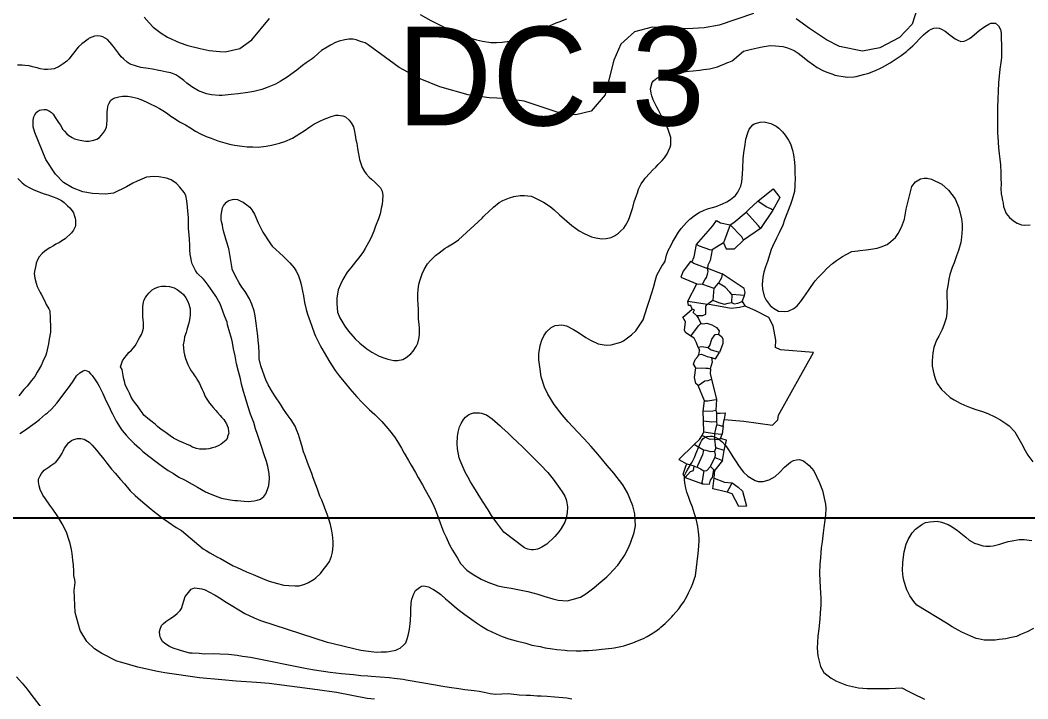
# Model space of a CAD drawing. Header units: metres. Extents: x 548946 to 557077, y 1838800 to 1845419.
# Drawn here: x 551146 to 551860, y 1843872 to 1844353 of the extents above; entities that cross this region are included whole.
import ezdxf
from ezdxf.enums import TextEntityAlignment as Align

# ---------------------------------------------------------------- set-up
doc = ezdxf.new("R2010")
doc.units = ezdxf.units.M
doc.header["$LTSCALE"] = 28
for name, color, linetype, lineweight in [('1', 7, 'Continuous', 13), ('10', 7, 'Continuous', 13), ('2', 7, 'Continuous', 13), ('60', 7, 'Continuous', 25)]:
    doc.layers.add(name, color=color, linetype=linetype, lineweight=lineweight)
doc.layers.add('61', color=7, linetype='Continuous')

msp = doc.modelspace()

# ---------------------------------------------------------------- linework, layer by layer
at = {"layer": '1'}
for points in [[(551234.42, 1844354.91), (551237.74, 1844350.7), (551240.69, 1844347.69), (551246.38, 1844343.38), (551250.91, 1844340.66), (551259.02, 1844336.87), (551265.23, 1844334.6), (551274.02, 1844332.5), (551280.25, 1844331.1), (551288.01, 1844330.49), (551291.63, 1844330.28), (551302.07, 1844332.57), (551310.67, 1844338.61), (551323.05, 1844353.8)], [(551429.96, 1844356.62), (551437.5, 1844352.39), (551439.87, 1844351.17), (551445.92, 1844348.14), (551454.93, 1844344.08)], [(551454.93, 1844344.08), (551459.34, 1844342.35), (551463.51, 1844340.59), (551469.9, 1844338.84), (551473.99, 1844337.81), (551479.92, 1844336.87), (551483.89, 1844336.83), (551488.08, 1844337.05), (551493.08, 1844337.74), (551498.39, 1844339.09), (551500.42, 1844339.69), (551506.38, 1844341.85), (551509.91, 1844343.49), (551517.36, 1844346.69), (551519.48, 1844347.68), (551526.33, 1844350.69), (551528.34, 1844351.53), (551533.69, 1844353.5)], [(551593.96, 1844299), (551593.45, 1844300.83), (551593.01, 1844303.88), (551594.17, 1844308.5), (551595.13, 1844309.71), (551597.51, 1844311.58), (551599.68, 1844312.72), (551602.08, 1844313.5), (551607.14, 1844314.67), (551610.66, 1844315.28), (551613.51, 1844315.7), (551616.15, 1844316.1), (551620.49, 1844316.6), (551623.36, 1844316.83), (551627.8, 1844317.24), (551630.75, 1844317.58), (551634.87, 1844318.25), (551637.69, 1844318.87), (551640.6, 1844319.6), (551643.84, 1844320.97), (551645.74, 1844321.79), (551647.07, 1844322.34), (551648.52, 1844322.8), (551650.9, 1844323.77), (551658.89, 1844330.67), (551661.91, 1844331.32), (551664.71, 1844332.14), (551668.89, 1844333.12), (551672.11, 1844333.78), (551675.04, 1844334.32), (551677.99, 1844334.66), (551681.7, 1844334.58), (551686.95, 1844333.99), (551690.15, 1844333.05), (551694.87, 1844331.1), (551697.68, 1844329.23), (551702.04, 1844325.93), (551704.57, 1844323.93), (551708.5, 1844320.98), (551711.2, 1844319.2), (551715.23, 1844317.07), (551718.06, 1844315.89), (551722.34, 1844314.29), (551723.7, 1844313.74), (551732.35, 1844312.24), (551737.21, 1844312.5), (551738.87, 1844312.79), (551744.02, 1844314.07), (551747.78, 1844315.2), (551753.03, 1844317.3), (551755.98, 1844318.53), (551757.49, 1844319.31), (551763.02, 1844322.43), (551764.3, 1844323.38), (551770.6, 1844327.69), (551774.46, 1844330.53), (551775.64, 1844331.56), (551779, 1844334.44), (551781.17, 1844336.49), (551784, 1844339.6), (551786.49, 1844342.28), (551788.21, 1844343.78), (551790.42, 1844345.43), (551792.02, 1844346.31), (551793.83, 1844347.02), (551795.41, 1844347.2), (551797.73, 1844346.96), (551799.4, 1844346.36), (551801.96, 1844344.85), (551802.84, 1844344.16), (551805.47, 1844342.06), (551807.12, 1844340.75), (551808.86, 1844339.55), (551810.87, 1844338.49), (551813.07, 1844337.64), (551815.34, 1844337.8), (551816.59, 1844338.24), (551819.12, 1844339.63), (551820.87, 1844340.93), (551825.95, 1844345.25), (551829.99, 1844348.15), (551832.82, 1844349.75), (551834.14, 1844350.55), (551835.55, 1844350.65), (551836.56, 1844350.65), (551837.57, 1844350.45), (551839.69, 1844348.75), (551841.11, 1844346.15), (551841.51, 1844343.45), (551841.61, 1844340.25), (551841.82, 1844334.64), (551841.81, 1844326.26), (551841.43, 1844322.63), (551840.68, 1844317.85), (551839.79, 1844308.17), (551839.08, 1844290.82), (551838.96, 1844288.42), (551839.06, 1844277.95), (551839.01, 1844272.26), (551839.15, 1844270.18), (551839.57, 1844262.14)], [(551208.01, 1844284.1), (551208.02, 1844287.34), (551208.25, 1844289.55), (551208.78, 1844292.37), (551209.47, 1844293.88), (551210.76, 1844295.93), (551211.99, 1844296.83), (551213.51, 1844297.67), (551216.47, 1844298.38), (551218.9, 1844298.85), (551222.61, 1844298.79), (551225.33, 1844298.34), (551229.34, 1844297.37), (551232.02, 1844296.43), (551235.82, 1844294.77), (551238.56, 1844293.27), (551242.68, 1844291.36), (551245.21, 1844290.03), (551248.68, 1844287.95), (551250.96, 1844286.31), (551253.24, 1844284.66), (551255.6, 1844283.12), (551259.3, 1844280.69), (551263.65, 1844278.42), (551266.73, 1844276.48), (551270.72, 1844273.99), (551273.75, 1844272.43), (551278.29, 1844270.18), (551281.76, 1844268.96), (551286.44, 1844267.11), (551289.78, 1844266.16), (551294.8, 1844264.73), (551298.31, 1844263.98), (551303.72, 1844263.26), (551307.37, 1844262.92), (551311.19, 1844262.78), (551315.1, 1844262.74), (551320.84, 1844263.3), (551324.47, 1844264), (551330.21, 1844265.41), (551333.97, 1844266.69), (551339.5, 1844269.13), (551344.56, 1844272.27), (551347.59, 1844274.14), (551351.74, 1844276.98), (551354.57, 1844278.83), (551358.89, 1844281.03), (551361.87, 1844282.42), (551365.69, 1844283.99), (551366.88, 1844284.41), (551370.01, 1844285.34), (551371.83, 1844285.26), (551375, 1844284.95), (551376.99, 1844284.22), (551379.54, 1844281.85), (551380.99, 1844280.01), (551382.56, 1844277.05), (551383.19, 1844274.84), (551383.7, 1844271.19), (551384.38, 1844267.74), (551384.92, 1844265.43), (551385.43, 1844261.77), (551385.84, 1844259.06), (551386.56, 1844255.24), (551387, 1844253.86), (551387.97, 1844250.36), (551388.78, 1844248.16), (551390.42, 1844245.5), (551391.66, 1844243.83), (551393.83, 1844241.41), (551395.32, 1844240.06), (551397.66, 1844237.85), (551399.46, 1844236.24), (551401.74, 1844233.74), (551402.85, 1844231.49), (551403.38, 1844228.5), (551402.88, 1844222.07), (551402.5, 1844220.32), (551401.45, 1844215.34), (551400.41, 1844211.9), (551398.34, 1844206.71), (551397.13, 1844203.06), (551395.01, 1844198.25), (551393.37, 1844195.11), (551390.81, 1844190.82), (551389.15, 1844187.88), (551386.25, 1844184.03), (551384.09, 1844181.31), (551380.65, 1844177.21), (551378.26, 1844173.99), (551375.14, 1844168.78), (551373.35, 1844165.25), (551371.87, 1844161.46), (551370.82, 1844155.64), (551370.77, 1844151.92), (551371.28, 1844145.7), (551372.98, 1844141.61), (551376.4, 1844135.81), (551379.1, 1844132.12), (551383.71, 1844126.74), (551387.01, 1844123.6)], [(551387.01, 1844123.6), (551392.03, 1844119.6), (551395.53, 1844117.33), (551400.88, 1844114.6), (551404.08, 1844113.25), (551407.04, 1844112.26), (551411.22, 1844111.49), (551413.9, 1844111.42), (551417.61, 1844112.22), (551420.03, 1844113.54), (551423.26, 1844116.09), (551425.03, 1844118.1), (551427.13, 1844121.39), (551428.19, 1844123.79), (551429.08, 1844127.7), (551429.45, 1844130.31), (551429.36, 1844134.49), (551429.08, 1844136.93), (551428.72, 1844140.98), (551428.65, 1844144.11), (551428.6, 1844147.05), (551428.36, 1844151.69), (551428.25, 1844154.34), (551428.24, 1844158.62), (551428.4, 1844161.4), (551428.87, 1844165.64), (551429.79, 1844168.5), (551431.38, 1844172.87), (551432.76, 1844175.88), (551434.96, 1844179.94), (551437.17, 1844182.28), (551440.77, 1844185.74), (551443.3, 1844187.83), (551447.7, 1844190.99), (551449.2, 1844192.02), (551453.91, 1844194.93), (551457.02, 1844196.9), (551473.75, 1844212.39), (551474.45, 1844213.27), (551475.8, 1844214.52), (551478.33, 1844216.81), (551481.85, 1844220.1), (551485.87, 1844223.36), (551488.49, 1844224.86), (551493.06, 1844226.78), (551496.14, 1844227.73), (551500.85, 1844228.47), (551503.74, 1844228.5), (551508.49, 1844227.94), (551510.07, 1844227.23), (551517.35, 1844223.77), (551521.9, 1844220.7), (551524.88, 1844218.14), (551528.66, 1844214.78), (551533.78, 1844210.18), (551537.31, 1844207.19), (551542.54, 1844203.4), (551546.16, 1844201.42), (551551.31, 1844199.12), (551554.4, 1844198.27), (551558.67, 1844197.56), (551561.63, 1844197.9), (551565.24, 1844198.61), (551567.6, 1844199.78), (551570.37, 1844201.7), (551572.18, 1844203.3), (551574.15, 1844205.32), (551575.43, 1844207.17), (551577.26, 1844210.37), (551578.17, 1844212.87), (551579.58, 1844217.12), (551580.56, 1844219.93), (551581.6, 1844223.94), (551582.51, 1844226.44), (551583.77, 1844230.27), (551584.68, 1844232.77), (551586.53, 1844236.67), (551588.31, 1844239.37), (551589.36, 1844240.69), (551592.54, 1844244.25), (551594.68, 1844246.49), (551596.76, 1844248.42), (551598.63, 1844250.33), (551601.41, 1844253.15), (551602.89, 1844255.01), (551604.85, 1844257.93), (551605.92, 1844259.95), (551606.91, 1844262.56), (551607.41, 1844264.31), (551607.42, 1844269.5), (551606.86, 1844271.73), (551605.67, 1844275.19), (551604.3, 1844278.42), (551603.13, 1844280.79), (551601.96, 1844283.15), (551600.73, 1844285.2), (551598.73, 1844288.76), (551597.47, 1844291.01), (551595.91, 1844294.23), (551594.98, 1844296.22), (551593.96, 1844299)], [(551311.93, 1844067.52), (551309.76, 1844073.36), (551307.8, 1844079.22), (551305.85, 1844085.79), (551304.74, 1844089.35), (551303.23, 1844094.67), (551302.5, 1844098.47), (551301.1, 1844103.7), (551299.79, 1844109.04), (551298.85, 1844114.62), (551297.68, 1844119.68), (551296.87, 1844124.07), (551296.43, 1844126.22), (551295.08, 1844131.05), (551293.44, 1844136.65), (551293.02, 1844138.6), (551291.29, 1844143.19), (551290.12, 1844146.45), (551288.14, 1844151.61), (551285.12, 1844157.06), (551283.07, 1844160.12), (551279.75, 1844164.72), (551277.42, 1844167.65), (551276.26, 1844169.06), (551271.76, 1844173.33), (551270.6, 1844175.11), (551269.62, 1844177.09), (551268.34, 1844179.99), (551267.75, 1844181.82), (551267.26, 1844184.43), (551266.92, 1844186.58), (551266.71, 1844190.17), (551266.66, 1844193.12), (551266.36, 1844197.46), (551266.1, 1844200.57), (551265.78, 1844205.1), (551265.77, 1844207.67), (551265.76, 1844210.24), (551265.65, 1844212.89), (551265.25, 1844217.32), (551264.99, 1844220.43), (551264.61, 1844224.67), (551263.8, 1844228.38), (551262.61, 1844230.53), (551259.51, 1844234.37), (551257.23, 1844236.87), (551253.32, 1844239.47), (551250.22, 1844240.74), (551244.69, 1844241.73), (551241.16, 1844241.8), (551235.98, 1844241.31), (551234.33, 1844240.74), (551229.24, 1844238.64), (551226.36, 1844237.18), (551221.71, 1844234.56), (551212.64, 1844230.01), (551206.88, 1844229.23), (551197.73, 1844229.75), (551190.93, 1844231.05), (551183.61, 1844233.89), (551177.07, 1844237.52), (551171.57, 1844243.47), (551164.51, 1844253.83), (551156.74, 1844272.96), (551155.71, 1844277.03), (551155.6, 1844279.68), (551155.66, 1844281.69), (551156.13, 1844284.22), (551156.74, 1844285.62), (551157.8, 1844287.16), (551158.67, 1844287.83), (551160.09, 1844288.76), (551161.28, 1844289.18), (551163.35, 1844289.41), (551164.98, 1844289.31), (551167.3, 1844288.15), (551168.64, 1844287.25), (551169.72, 1844286.04), (551171.32, 1844283.75), (551172.26, 1844282.14), (551174.08, 1844279.49), (551175.21, 1844277.91), (551176.53, 1844275.49), (551177.75, 1844274.01), (551179.4, 1844272.01), (551180.87, 1844270.84), (551183.4, 1844269.51), (551184.92, 1844268.64), (551187.79, 1844267.73), (551190.02, 1844267.31), (551192.93, 1844266.88), (551195.01, 1844266.93), (551198.56, 1844267.52), (551200.75, 1844268.34), (551202.61, 1844269.6), (551205.07, 1844272.25), (551206.38, 1844274.12), (551207.69, 1844276.83), (551207.85, 1844278.75), (551207.97, 1844281.91), (551208.01, 1844284.1)], [(551608.94, 1844195.77), (551610.45, 1844198.32), (551612.92, 1844202.5), (551614.72, 1844204.99), (551618.52, 1844209.13), (551621, 1844211.6), (551625.01, 1844214.72), (551627.49, 1844216.33), (551631.09, 1844218.07), (551633.54, 1844219.02), (551637.06, 1844219.8), (551639.63, 1844220.66), (551644.08, 1844222.41), (551647.06, 1844223.8), (551649.89, 1844225.64), (551653.28, 1844228.4), (551655, 1844230.79), (551656.99, 1844235), (551657.69, 1844238.03), (551658.38, 1844243.62), (551658.47, 1844247.81), (551658.65, 1844254.48), (551659.12, 1844258.72), (551660.06, 1844264.62), (551660.69, 1844268.21), (551662.05, 1844272.92), (551663.09, 1844275.51), (551665.6, 1844278.46), (551666.66, 1844279.15), (551670.81, 1844280.29), (551673.72, 1844280.53), (551678.31, 1844279.44), (551682.05, 1844277.49), (551683.93, 1844276), (551686.69, 1844273.46), (551688.47, 1844271.2), (551690.97, 1844267.68), (551692.23, 1844264.97), (551693.78, 1844260.5), (551694.36, 1844257.14), (551695.04, 1844251.99), (551695.35, 1844248.51), (551695.38, 1844243.2), (551695.49, 1844241.41), (551695.43, 1844235.32), (551695.05, 1844231.19), (551693.5, 1844225.6), (551692.31, 1844221.94), (551690.26, 1844216.58), (551688.13, 1844211.11), (551686.75, 1844207.44), (551684.16, 1844201.82), (551682.29, 1844198.18), (551679.46, 1844192.25), (551678.65, 1844190.17), (551675.93, 1844181.59), (551674.56, 1844177.73), (551673.47, 1844173.99), (551672.73, 1844170.49), (551672.19, 1844165.29), (551672.47, 1844162), (551673.61, 1844157), (551675.08, 1844154.13), (551677.88, 1844150.36), (551680.18, 1844148.54)], [(551839.57, 1844262.14), (551840.04, 1844258), (551840.58, 1844254.17), (551841.03, 1844250.23), (551841.29, 1844244.48), (551841.28, 1844241.08), (551841.45, 1844236.11), (551841.37, 1844233.31), (551841.49, 1844229.63), (551841.94, 1844227.49), (551842.45, 1844224.75), (551842.96, 1844222.91), (551843.23, 1844220.55), (551844.67, 1844216.72), (551845, 1844215.56), (551847.42, 1844212.75), (551850.38, 1844210.39), (551852.97, 1844208.69), (551856.08, 1844207.65), (551858.4, 1844207.42), (551862.17, 1844207.65)], [(551680.18, 1844148.54), (551683.84, 1844146.49), (551687.97, 1844146.1), (551690.59, 1844146.4), (551694.57, 1844148.19), (551697.09, 1844150.28), (551699.33, 1844153.1), (551701.82, 1844156.24), (551705.08, 1844160.98), (551706.92, 1844163.95), (551709.81, 1844167.79), (551711.91, 1844170.22), (551715.56, 1844173.96), (551718.02, 1844176.62), (551722.07, 1844180.22), (551724.88, 1844182.25), (551729.02, 1844185.1), (551731.78, 1844186.65), (551735.74, 1844188.62), (551739.95, 1844189.2), (551741.34, 1844189.46), (551745.95, 1844189.89), (551749.14, 1844190.25), (551753.7, 1844191.06), (551756.64, 1844191.97), (551760.72, 1844193.67), (551763.34, 1844195.68), (551766.6, 1844198.71), (551768.68, 1844201.33), (551771, 1844205.96), (551773.1, 1844211.63), (551774.32, 1844218.71), (551777.64, 1844231.83), (551778.16, 1844234.77), (551780.95, 1844238.05), (551784.44, 1844240.3), (551787.06, 1844240.64), (551789.15, 1844240.64), (551792.29, 1844239.95), (551799.45, 1844236.5), (551804.33, 1844232.18), (551808.87, 1844225.96), (551811.66, 1844219.74), (551813.4, 1844211.8), (551813.98, 1844208.12), (551813.93, 1844204.41), (551813.43, 1844198.85), (551812.92, 1844194.99), (551811.29, 1844189.29), (551809.99, 1844185.72), (551808.19, 1844180.67), (551806.76, 1844177.37), (551805.24, 1844172.45), (551804.48, 1844169.13), (551803.7, 1844164.29), (551803.05, 1844160.89), (551803.02, 1844156.13), (551803.3, 1844152.84)], [(551315.74, 1844112.66), (551315.71, 1844116.27), (551315.47, 1844121.77), (551315.15, 1844125.44), (551314.74, 1844129.01), (551314.25, 1844134.19), (551313.74, 1844137.84), (551312.85, 1844143.16), (551312.28, 1844146.53), (551310.58, 1844151.47), (551309.03, 1844155.1), (551305.78, 1844160.25), (551303.43, 1844163.32), (551301.55, 1844166.53), (551299.11, 1844171.2), (551296.74, 1844176.17), (551296.61, 1844176.55), (551294.29, 1844190.92), (551294.16, 1844191.38), (551293.13, 1844194.6), (551292.5, 1844196.81), (551291.55, 1844200.13), (551290.73, 1844202.32), (551290.1, 1844205.39), (551289.78, 1844207.35), (551289.21, 1844209.85), (551288.96, 1844211.25), (551288.91, 1844214.2), (551289.32, 1844217.29), (551289.57, 1844218.46), (551289.82, 1844219.63), (551290.61, 1844221.05), (551291.17, 1844221.97), (551292.69, 1844223.66), (551293.92, 1844224.57), (551295.28, 1844225.19), (551296.84, 1844225.66), (551298.53, 1844225.85), (551300.37, 1844225.58), (551302.88, 1844224.44), (551304.38, 1844223.75), (551305.33, 1844223), (551306.98, 1844221.86), (551308.23, 1844220.86), (551309.09, 1844220), (551310.62, 1844218.27), (551312.47, 1844215.11), (551315.15, 1844208.92), (551318.47, 1844202.34), (551323.72, 1844194.16), (551325.06, 1844192.41), (551327.74, 1844189.77), (551329.86, 1844187.91), (551333.25, 1844184.87), (551334.21, 1844183.93), (551337.43, 1844180.68), (551340.49, 1844177.22), (551342.1, 1844174.74), (551343.34, 1844172.22)], [(551547.2, 1843946.11), (551552.82, 1843950.17), (551556.45, 1843953.44), (551562.2, 1843958.09), (551563.91, 1843959.8), (551569.83, 1843966.38), (551571.08, 1843967.94), (551574.68, 1843973.11), (551577.57, 1843978.67), (551579.11, 1843982.75), (551581.49, 1843989.39), (551582.38, 1843994.16), (551581.88, 1844002.76), (551580.66, 1844008.52), (551576.88, 1844017.51), (551573.55, 1844023.41), (551567.01, 1844031.52), (551562.41, 1844036.9), (551555.68, 1844044.99), (551550.97, 1844050.45), (551546.18, 1844055.81), (551541.32, 1844060.87), (551534.63, 1844067.91), (551530.44, 1844072.96), (551524.85, 1844080.32), (551520.22, 1844087.59), (551517.95, 1844092.48), (551515.68, 1844099.93), (551514.79, 1844105.25), (551514.02, 1844112.01), (551514.03, 1844116.11), (551514.88, 1844122.1), (551515.98, 1844125.84), (551517.62, 1844128.98), (551519.3, 1844131.74), (551522.66, 1844134.88), (551525.54, 1844136.35), (551530.26, 1844136.69), (551533.66, 1844136.03), (551538.62, 1844133.45), (551542.11, 1844131.18), (551547.25, 1844127.77), (551550.62, 1844125.77), (551556.03, 1844123.34), (551561.57, 1844122.35), (551565.27, 1844122.48), (551572.09, 1844124.4), (551574.07, 1844125.39), (551579.6, 1844129.53), (551582.68, 1844132.55), (551586.43, 1844138.11), (551587.8, 1844140.26), (551590.79, 1844149.17), (551592.12, 1844153.41), (551594, 1844159.43), (551595.1, 1844163.17), (551596.68, 1844168.58), (551597.55, 1844171.82), (551601.3, 1844178.65), (551602.29, 1844179.91), (551603.39, 1844181.93), (551604.53, 1844186.15), (551605.5, 1844189.3), (551607.71, 1844193.16), (551608.94, 1844195.77)], [(551343.34, 1844172.22), (551344.77, 1844168), (551345.65, 1844165.25), (551346.56, 1844160.59), (551347.13, 1844157.23), (551347.85, 1844152.56), (551348.99, 1844147.55), (551350.02, 1844144.33), (551352.04, 1844139.14), (551353.19, 1844135.65), (551355.02, 1844130.44), (551355.61, 1844128.6), (551359.03, 1844121.95), (551360.2, 1844119.98), (551363.43, 1844114.17), (551365.86, 1844110.35), (551369.7, 1844104.22), (551372.59, 1844100.55), (551377.01, 1844095.15), (551380.11, 1844091.32), (551385.02, 1844085.69), (551388.5, 1844081.89), (551394.07, 1844076.44), (551397.77, 1844073.14), (551402.71, 1844068.19), (551406.88, 1844063.33), (551408.09, 1844061.85), (551411.76, 1844057.22), (551413.75, 1844053.93), (551416.66, 1844049.21), (551418.48, 1844045.71), (551421.54, 1844040.54), (551423.43, 1844037.32), (551426.51, 1844031.96), (551428.42, 1844028.56), (551431.58, 1844023.31), (551433.41, 1844019.81), (551436.51, 1844014.26), (551438.59, 1844010.21), (551440.39, 1844006.04), (551442.75, 1843999.55), (551444.24, 1843995.63), (551446.51, 1843989.89), (551448.25, 1843986.28), (551450.77, 1843980.86), (551452.72, 1843977.08), (551456.22, 1843971.39), (551458.54, 1843967.65), (551462.98, 1843962.92), (551466.7, 1843960.3), (551473.04, 1843956.45), (551477.74, 1843954.41), (551484.81, 1843951.69), (551489.67, 1843950.72), (551494.42, 1843950.02), (551501.52, 1843948.64), (551506.2, 1843947.65), (551513.18, 1843945.68), (551517.42, 1843944.35), (551523.81, 1843942.51), (551527.64, 1843941.52), (551533.97, 1843941.09), (551537.66, 1843942.08), (551543.57, 1843943.7), (551547.2, 1843946.11)], [(551803.3, 1844152.84), (551803.35, 1844149.9), (551802.97, 1844144.92), (551802.5, 1844141.54), (551801, 1844136.43), (551799.74, 1844133.34), (551797.31, 1844128.78), (551795.76, 1844125.76), (551793.96, 1844120.7), (551793.08, 1844116.8), (551792.58, 1844111.23), (551792.63, 1844107.44), (551793.82, 1844102.06), (551794.87, 1844098.67), (551796.32, 1844095.13), (551799.27, 1844090.91), (551801.93, 1844088.46), (551805.53, 1844085.26), (551808.2, 1844083.47), (551812.46, 1844081.11), (551815.57, 1844079.66), (551820.33, 1844077.93), (551823.69, 1844076.79), (551828.43, 1844075.24), (551832, 1844073.94), (551837.11, 1844071.58), (551840.66, 1844069.61), (551845.62, 1844066.19), (551847.35, 1844065.15), (551851.26, 1844060.85), (551853.15, 1844057.64), (551856, 1844052.65), (551858.56, 1844047.72), (551860.47, 1844044.33), (551863.97, 1844039.5)], [(551247.7, 1843999.33), (551251.61, 1843996.72), (551256.99, 1843992.96), (551260.84, 1843990.92), (551276.19, 1843978.01), (551278.35, 1843976.63), (551280.9, 1843975.11), (551286.38, 1843972.12), (551288.4, 1843971.02), (551297.46, 1843965.86), (551299.76, 1843964.88), (551306.88, 1843961.6), (551311.57, 1843959.75), (551318.07, 1843956.96), (551322.06, 1843955.32), (551327.78, 1843953.5), (551333.26, 1843952.22), (551336.71, 1843952.04), (551341.32, 1843951.61), (551344.16, 1843951.74), (551348.13, 1843952.85), (551350.75, 1843954.01), (551354.76, 1843956.46), (551355.99, 1843957.36), (551359.16, 1843960.48), (551361.16, 1843962.99), (551364.07, 1843966.65), (551365.61, 1843969.01), (551367.09, 1843972.8), (551367.73, 1843975.53), (551368.34, 1843980.17), (551368.19, 1843983.2), (551367.76, 1843987.81), (551367.23, 1843990.8), (551366.35, 1843995.27), (551364.9, 1843999.67), (551363.91, 1844002.51), (551362.37, 1844006.81), (551361.83, 1844008.27), (551360.21, 1844012.46), (551358.74, 1844015.34), (551357.14, 1844020.2), (551355.95, 1844023.21), (551354.14, 1844028.23), (551353.03, 1844031.34), (551351.16, 1844036.08), (551350.04, 1844039.19), (551348.38, 1844043.76), (551347.29, 1844046.68), (551345.93, 1844051.19), (551345.1, 1844054.23), (551343.72, 1844058.93), (551342.54, 1844061.75), (551341.24, 1844064.83), (551338.53, 1844069.38), (551336.4, 1844072.28), (551333.11, 1844076.95), (551330.91, 1844080.41), (551327.45, 1844085.73), (551325.27, 1844089), (551322.21, 1844094.17), (551320.47, 1844097.78), (551318.29, 1844103.62), (551316.98, 1844107.57), (551315.74, 1844112.66)], [(551146.17, 1844059.73), (551149.43, 1844061.8), (551157.1, 1844067.17), (551160.11, 1844069.61), (551164.37, 1844073.39), (551165.75, 1844074.44), (551168.56, 1844076.86), (551172.36, 1844081.19), (551174.89, 1844084.37), (551178.68, 1844089.59), (551181.3, 1844092.89), (551184.46, 1844097.54), (551186.42, 1844100.46), (551188.75, 1844102.72), (551191.18, 1844104.2), (551192.54, 1844104.55), (551194.84, 1844103.62), (551196.31, 1844102.09), (551197.45, 1844100.82), (551199.12, 1844098.42), (551200.07, 1844097.13), (551201.52, 1844094.9), (551202.51, 1844093.22), (551203.84, 1844090.38), (551204.9, 1844088.1), (551206.48, 1844084.69), (551207.92, 1844081.76), (551209.64, 1844078.07), (551210.7, 1844075.79), (551211.95, 1844073.54), (551213.52, 1844070.33), (551214.53, 1844068.45), (551215.65, 1844066.48), (551217.35, 1844063.88), (551218.78, 1844061.85), (551221.66, 1844058.49), (551223.85, 1844055.85), (551227.33, 1844052.55), (551230.88, 1844049.37), (551233.45, 1844046.96), (551237.62, 1844043.65), (551243.44, 1844039.03), (551246.36, 1844037.07), (551251.26, 1844033.54), (551255.2, 1844031.29), (551258.98, 1844028.83), (551262.8, 1844026.87), (551268.35, 1844023.72), (551271.99, 1844021.54), (551277.73, 1844018.4), (551279.51, 1844017.71), (551285.72, 1844014.93), (551289.14, 1844013.82), (551295.25, 1844012.72), (551298.6, 1844012.21), (551300.4, 1844012.22), (551305.24, 1844011.77), (551307.95, 1844011.58), (551312.2, 1844011.97), (551314.45, 1844012.33), (551316.75, 1844013.19), (551319.13, 1844015.06), (551320.53, 1844016.82), (551321.76, 1844019.95), (551322.54, 1844022.73), (551323.05, 1844027.88), (551322.87, 1844031.25), (551321.88, 1844036.33), (551320.98, 1844039.92), (551319.16, 1844045.3), (551317.92, 1844049.15), (551316.09, 1844054.73), (551314.69, 1844059.06), (551313.24, 1844063.08), (551311.93, 1844067.52)], [(551489.26, 1843989.82), (551486.25, 1843993.47), (551484.12, 1843996.42), (551480.53, 1844001.6), (551478.09, 1844005.51), (551474.08, 1844011.74), (551470.91, 1844016.76), (551467.85, 1844021.7), (551465.63, 1844025.44), (551463.62, 1844029), (551461.84, 1844032.39), (551458.22, 1844040.46), (551457.6, 1844042.38), (551456.27, 1844048.81), (551456.15, 1844052.49), (551456.37, 1844057.51), (551456.82, 1844060.55), (551457.77, 1844064.45), (551458.81, 1844066.67), (551460.58, 1844069.57), (551461.89, 1844071.21), (551464.46, 1844073.1), (551466.17, 1844073.9), (551467.72, 1844074.27), (551469.41, 1844074.37), (551471.82, 1844074.24), (551473.44, 1844074.03), (551476.97, 1844072.84), (551480.88, 1844070.09), (551486.54, 1844065.05), (551487.88, 1844063.81), (551491.9, 1844060.08), (551494.8, 1844057.42), (551499.06, 1844053.31), (551502.07, 1844050.56), (551505.56, 1844047.07), (551509.06, 1844043.58), (551510.64, 1844041.97), (551515.14, 1844037.49), (551520.35, 1844032.1), (551524.2, 1844027.25), (551528.93, 1844020.81), (551530.51, 1844018.29), (551532.36, 1844015.21), (551533.22, 1844012.92), (551533.69, 1844010.58), (551534.22, 1844007.64), (551534.02, 1844003.33), (551533.68, 1844001.09), (551533.14, 1843998.84), (551532.46, 1843996.86), (551529.9, 1843992.28), (551528.06, 1843989.97), (551525.25, 1843986.66), (551523.63, 1843985.08), (551521.12, 1843982.59), (551519.57, 1843981.32), (551517.35, 1843979.87), (551516.03, 1843979.12), (551514.72, 1843978.37), (551513, 1843977.77), (551511.84, 1843977.44), (551510.17, 1843977.15), (551508.46, 1843977.25), (551506.21, 1843977.79)], [(551193.63, 1843912.16), (551188.92, 1843920.01), (551185.42, 1843932.82), (551184.62, 1843948.38), (551185.36, 1843954.1), (551185.07, 1843955.88), (551184.52, 1843959.05), (551184.49, 1843961.81), (551184.33, 1843966.55), (551183.68, 1843969.8), (551183.31, 1843974.71), (551182.91, 1843977.42), (551181.86, 1843981.68), (551180.97, 1843984.44), (551179.42, 1843988.92), (551178.24, 1843991.74), (551176.19, 1843995.6), (551173.59, 1844000.06), (551172.56, 1844001.56), (551169.48, 1844006.07), (551167.45, 1844008.88), (551164.29, 1844013.28), (551162.55, 1844016.03), (551160.58, 1844020), (551159.82, 1844022.48), (551159.39, 1844025.38), (551159.47, 1844027.2), (551160.51, 1844029.79), (551161.66, 1844031.44), (551163.41, 1844033.64), (551164.83, 1844034.56), (551166.93, 1844036.13), (551168.27, 1844036.95), (551170.2, 1844038.31), (551171.6, 1844039.42), (551172.71, 1844040.59), (551174.29, 1844042.58), (551175.1, 1844043.81), (551176.2, 1844045.84), (551176.8, 1844047.24), (551177.91, 1844049.27), (551178.91, 1844050.53), (551179.97, 1844052.07), (551180.8, 1844053.12), (551182.91, 1844054.69), (551184.35, 1844055.42), (551187.12, 1844056.12), (551189.4, 1844056.19), (551191.74, 1844055.69), (551195.42, 1844053.44), (551197.55, 1844051.4), (551200.53, 1844047.84), (551202.41, 1844045.48), (551205.72, 1844041.48), (551207.83, 1844038.77), (551211.27, 1844034.5), (551213.7, 1844031.54), (551217.45, 1844027.01), (551220.35, 1844024.01), (551224.44, 1844019.05), (551227.85, 1844015.82), (551231.66, 1844012.45), (551237.87, 1844007.16), (551241.85, 1844003.99), (551247.7, 1843999.33)], [(551461.52, 1843931.47), (551464.9, 1843928.96), (551469.79, 1843925.43), (551473.45, 1843923.05), (551477.65, 1843920.44), (551483.65, 1843917.63), (551487.95, 1843915.83), (551492.73, 1843914.18), (551497.79, 1843912.67), (551504.68, 1843910.96), (551508.91, 1843909.75), (551514.82, 1843908.63), (551518.5, 1843907.85), (551523.67, 1843907.15), (551526.63, 1843906.59), (551532.68, 1843906.08), (551534.1, 1843905.84), (551540.52, 1843905.58), (551543.91, 1843905.57), (551545.57, 1843905.86), (551549.25, 1843905.98), (551554.81, 1843906.22), (551558.64, 1843906.76), (551565.73, 1843907.57), (551567.31, 1843907.75), (551571.99, 1843908.68), (551574.14, 1843909.13), (551580.68, 1843911.28), (551583.91, 1843912.64), (551588.11, 1843914.32), (551590.74, 1843915.82), (551593.07, 1843917.18), (551596.24, 1843919.14), (551599.37, 1843921.5), (551600.46, 1843922.42), (551603.56, 1843924.97), (551605.44, 1843926.88), (551608.29, 1843929.8), (551609.17, 1843930.9), (551613.05, 1843935.34), (551615.12, 1843938.17), (551616.75, 1843940.45), (551618.82, 1843944.18), (551620.02, 1843946.81), (551621.98, 1843950.63), (551623.15, 1843953.46), (551624.56, 1843957.71), (551624.89, 1843958.74), (551626.85, 1843974.55), (551627.01, 1843977.32), (551627.37, 1843979.93), (551627.65, 1843984.14), (551627.5, 1843985.45), (551627.07, 1843990.06), (551626.56, 1843993.71), (551625.37, 1843999.08), (551624.3, 1844002.67), (551622.91, 1844007.35), (551621.29, 1844011.54), (551620.21, 1844014.26), (551618.72, 1844018.18), (551618.02, 1844020.95), (551617.41, 1844024.68), (551617.25, 1844026.85), (551617.29, 1844029.89), (551618.26, 1844032.19), (551619.21, 1844033.82), (551620.64, 1844036.26), (551621.53, 1844037.6), (551622.65, 1844039.44), (551623.36, 1844040.75), (551624.27, 1844042.76), (551625.22, 1844045.24), (551625.96, 1844047.04), (551627.19, 1844049.65), (551627.85, 1844051.34), (551628.65, 1844053.42), (551629.19, 1844054.53), (551630.44, 1844056.1), (551631.85, 1844057.02), (551633.04, 1844057.44), (551635.37, 1844057.8), (551636.81, 1844057.68), (551639.46, 1844056.94), (551641.2, 1844055.91), (551643.81, 1844053.83), (551646.42, 1844050.9), (551647.89, 1844048.88), (551649.9, 1844045.41), (551651.39, 1844043.2), (551653.8, 1844039.58), (551655.41, 1844037.1), (551658.01, 1844033.51), (551658.91, 1844032.28), (551661.99, 1844029.5), (551664.35, 1844027.96), (551667.19, 1844026.39), (551669.36, 1844025.68), (551672.88, 1844025.61), (551677.27, 1844026.8), (551681.49, 1844029.31)], [(551681.49, 1844029.31), (551684.45, 1844031.94), (551688.14, 1844035.75), (551692.29, 1844039.27), (551694.36, 1844040.44), (551696.58, 1844041.02), (551698.65, 1844041.17), (551701.61, 1844040.29), (551705.45, 1844036.92), (551708.71, 1844033.11), (551712.85, 1844024.77), (551714.92, 1844019.2), (551717.09, 1844009.58), (551717.25, 1844006.56), (551717.03, 1844001.78), (551716.59, 1843998.22), (551715.85, 1843993), (551715.53, 1843989.16), (551714.64, 1843982.89), (551714.09, 1843978.55), (551713.55, 1843971.64), (551713.12, 1843967.04), (551712.83, 1843960.45), (551713.02, 1843955.53), (551713.3, 1843950.52), (551713.79, 1843942.98), (551713.84, 1843938.33), (551713.3, 1843932.28), (551713.11, 1843928.17), (551712.3, 1843921.15), (551711.75, 1843915.95), (551711.19, 1843907.53), (551711.63, 1843902.07), (551713.63, 1843894.5), (551715.82, 1843890.38), (551721.12, 1843886.34), (551724.8, 1843884.1), (551731.86, 1843881.39), (551736.26, 1843880.28), (551740.54, 1843879.44), (551746.67, 1843879), (551751.05, 1843878.93), (551758.07, 1843878.97), (551762.16, 1843878.97), (551771.14, 1843879.33), (551776.08, 1843876.75), (551777.16, 1843876.4), (551779.48, 1843875.24), (551781.4, 1843874.23), (551784.91, 1843872.64), (551787.15, 1843871.37)], [(551781.8, 1843938.03), (551779.6, 1843940.63), (551776.86, 1843944.68), (551774.76, 1843948.91), (551774.21, 1843950.37), (551772.76, 1843954.76), (551772.13, 1843957.82), (551771.67, 1843962.62), (551771.99, 1843968.16), (551772.29, 1843972.19), (551772.82, 1843975.86), (551774.28, 1843981.35), (551775.62, 1843984.54), (551778.59, 1843989.35), (551780.85, 1843991.98), (551785.24, 1843995.14), (551788.03, 1843996.51), (551791.09, 1843997.14), (551796.1, 1843997.43), (551799.29, 1843996.94), (551804.05, 1843995.21), (551806.91, 1843993.44), (551810.63, 1843990.83), (551813.03, 1843988.92), (551816.59, 1843986.09), (551818.99, 1843984.18), (551822.56, 1843982.03), (551824.94, 1843981.16), (551828.57, 1843980.15), (551830.7, 1843979.82), (551833.74, 1843979.79), (551835.81, 1843980.03), (551837.85, 1843980.45), (551840.6, 1843981.34), (551842.7, 1843982.05), (551846.47, 1843983.15), (551849.45, 1843983.68), (551854.39, 1843984.53), (551857.81, 1843984.54), (551863.4, 1843983.85)], [(551506.21, 1843977.79), (551503.9, 1843978.73), (551489.26, 1843989.82)], [(551439.39, 1843881.53), (551432.36, 1843882.82), (551420.04, 1843884.91), (551417.81, 1843885.25), (551411.54, 1843885.93), (551407.99, 1843886.42), (551395.2, 1843887.45), (551392.68, 1843887.66), (551387.76, 1843888), (551382.7, 1843888.62), (551374.13, 1843889.33), (551366.14, 1843890.31), (551355.07, 1843891.94), (551349.57, 1843892.91), (551309.54, 1843900.92), (551304.02, 1843901.72), (551300.24, 1843902.34), (551294.08, 1843902.98), (551287.86, 1843903.32), (551283.45, 1843903.58), (551277.1, 1843903.34), (551273.26, 1843903.66), (551268.27, 1843904.05), (551266.74, 1843904.06), (551260.66, 1843905.66), (551259.28, 1843906.07), (551254.83, 1843907.57), (551252.22, 1843908.79), (551248.94, 1843910.89), (551247.26, 1843912.23), (551245.92, 1843914.84), (551245.33, 1843916.67), (551245.12, 1843919.41), (551245.59, 1843921.08), (551246.65, 1843923.48), (551247.76, 1843924.65), (551249.74, 1843926.5), (551252.49, 1843928.24), (551254.43, 1843929.6), (551256.28, 1843930.85), (551257.66, 1843932.15), (551259.7, 1843934.29), (551260.78, 1843935.65), (551261.78, 1843938.61), (551262.36, 1843941.06), (551263.44, 1843944.13), (551264.67, 1843945.89), (551266.6, 1843948.11), (551267.71, 1843949.28), (551269.98, 1843950.2), (551271.8, 1843950.12), (551275.1, 1843949.54), (551277.57, 1843948.78), (551280.18, 1843947.55), (551284.63, 1843945.2), (551287.62, 1843943.16), (551292.43, 1843940.19), (551295.9, 1843938.1), (551301.34, 1843934.63), (551305.71, 1843932.17), (551312.36, 1843928.93), (551316.66, 1843927.04), (551363.88, 1843911.81), (551366.22, 1843911.38), (551376.92, 1843908.61), (551387.78, 1843906.06), (551393.26, 1843905.29), (551398.91, 1843904.74), (551402.2, 1843904.82), (551406.07, 1843904.96), (551407.65, 1843905.14), (551412.53, 1843906.1), (551414.63, 1843906.94), (551415.65, 1843907.56), (551418.12, 1843909.54), (551419.61, 1843911.4), (551420.78, 1843914.23), (551421.43, 1843916.4), (551421.86, 1843918.74), (551422.2, 1843920.98), (551422.76, 1843924.84), (551423.06, 1843927.46), (551423.26, 1843931.78), (551423.32, 1843934.78), (551423.56, 1843939.6), (551423.95, 1843942.33), (551425.32, 1843946.08), (551426.56, 1843948.32), (551429.29, 1843950.63), (551430.79, 1843951.4), (551432.46, 1843951.69), (551435.72, 1843951.07), (551437.85, 1843949.91), (551439.43, 1843949.2), (551442.57, 1843947.06), (551444.54, 1843945.49), (551447.77, 1843942.57), (551450.19, 1843940.65), (551453.88, 1843937.18), (551456.73, 1843934.91), (551461.52, 1843931.47)], [(551859.98, 1843919.04), (551855.36, 1843917.09), (551852.36, 1843915.89), (551847.74, 1843914.79), (551844.78, 1843914.07), (551840.17, 1843913.64), (551837.28, 1843913.21), (551832.44, 1843913.13), (551829.5, 1843913.08), (551825.31, 1843914.03), (551823.93, 1843914.44), (551820.15, 1843915.91), (551817.83, 1843917.07), (551813.64, 1843918.87), (551811.01, 1843920.28), (551806.75, 1843922.64), (551802.94, 1843925.15), (551781.8, 1843938.03)], [(551864.38, 1843921.35), (551859.98, 1843919.04)], [(551397.49, 1843871.47), (551392.36, 1843871.89), (551370.55, 1843876), (551357.1, 1843878.02), (551322.8, 1843882.48), (551313.82, 1843883.23), (551299.49, 1843884.13), (551289.23, 1843884.99), (551273.55, 1843886.5), (551249.01, 1843890.04), (551243.82, 1843890.98), (551229.76, 1843893.94), (551218.43, 1843897.47), (551215.03, 1843898.35), (551204.25, 1843903.72), (551199.05, 1843906.94), (551193.63, 1843912.16)], [(551143.73, 1843887.24), (551147.82, 1843882.63), (551151.34, 1843878.46), (551154.65, 1843874.01), (551162.09, 1843864.45)], [(551537.34, 1843871.39), (551533.69, 1843871.97), (551525.21, 1843872.8), (551519.78, 1843873.17), (551515.55, 1843873.49), (551512.86, 1843873.48), (551508.02, 1843873.92), (551504.91, 1843874.06), (551500.09, 1843874.31), (551498.38, 1843874.41), (551492.12, 1843875.1), (551483.18, 1843874.67), (551479.52, 1843875.25), (551475.14, 1843876.05), (551471.77, 1843876.76), (551468.11, 1843877.34), (551461.54, 1843878.08), (551457.37, 1843878.7), (551450.39, 1843879.6), (551446.01, 1843880.4), (551439.39, 1843881.53)]]:
    msp.add_lwpolyline(points, dxfattribs=at)
at = {"layer": '10'}
for p, q in [((551679.69, 1844218.1), (551671.04, 1844205.02)), ((551649.65, 1844207.51), (551644.7, 1844194.79)), ((551671.04, 1844205.02), (551659.1, 1844196.81)), ((551644.7, 1844194.79), (551636.85, 1844189.93)), ((551633.44, 1844176.9), (551643.78, 1844172.85)), ((551619.46, 1844153.5), (551626.02, 1844165.88)), ((551626.02, 1844165.88), (551630.03, 1844165.63)), ((551619.46, 1844153.5), (551633.39, 1844151.33)), ((551633.39, 1844151.33), (551637.36, 1844154.25)), ((551650.65, 1844158.14), (551650.37, 1844152.55)), ((551657.94, 1844153.14), (551659.6, 1844157.58)), ((551657.94, 1844153.14), (551660.26, 1844150.05)), ((551631.39, 1844082.87), (551626.97, 1844093.8)), ((551630.51, 1844075.47), (551631.39, 1844082.87)), ((551630.64, 1844068.59), (551630.51, 1844075.47)), ((551630.86, 1844060.94), (551630.64, 1844068.59)), ((551638.56, 1844059.75), (551640.1, 1844065.85)), ((551644.53, 1844065.05), (551645.3, 1844069.7)), ((551629.59, 1844058.27), (551630.86, 1844060.94)), ((551630.86, 1844060.94), (551638.56, 1844059.75)), ((551638.77, 1844055.75), (551638.56, 1844059.75)), ((551642.77, 1844056.22), (551643.88, 1844059.26)), ((551644.53, 1844065.05), (551643.88, 1844059.26)), ((551639.43, 1844049.51), (551638.77, 1844055.75)), ((551639.43, 1844049.51), (551638.35, 1844047.03)), ((551645.25, 1844047.65), (551639.43, 1844049.51)), ((551644.13, 1844040.52), (551645.25, 1844047.65)), ((551624.08, 1844036.59), (551619.13, 1844037.9)), ((551635.53, 1844036.18), (551638.6, 1844042.68)), ((551624.08, 1844036.59), (551626.11, 1844035.79)), ((551638.18, 1844028.01), (551638.59, 1844033.67)), ((551617.76, 1844028.45), (551629.93, 1844024.1))]:
    msp.add_line(p, q, dxfattribs=at)
for points in [[(551669.11, 1844224.36), (551680.02, 1844233.03), (551684.66, 1844226.98), (551679.69, 1844218.1)], [(551660.82, 1844216.57), (551662.71, 1844218.48), (551669.11, 1844224.36)], [(551679.69, 1844218.1), (551678.45, 1844218.97), (551675.03, 1844220.36), (551669.11, 1844224.36)], [(551649.65, 1844207.51), (551652.07, 1844209.34), (551660.82, 1844216.57)], [(551671.04, 1844205.02), (551669.69, 1844206.79), (551660.82, 1844216.57)], [(551625.68, 1844193.7), (551637.18, 1844207), (551639.75, 1844210.67), (551642.8, 1844209.08), (551649.65, 1844207.51)], [(551659.1, 1844196.81), (551657.72, 1844199.11), (551649.65, 1844207.51)], [(551644.7, 1844194.79), (551646.75, 1844190.51), (551652.57, 1844190.52), (551659.1, 1844196.81)], [(551622.29, 1844181.1), (551624.09, 1844184.86), (551625.68, 1844193.7)], [(551625.68, 1844193.7), (551627.64, 1844192.61), (551634.79, 1844190.14), (551636.85, 1844189.93)], [(551636.85, 1844189.93), (551635.45, 1844182.33), (551633.61, 1844179.08), (551633.44, 1844176.9)], [(551622.29, 1844181.1), (551621.49, 1844181.65), (551616.15, 1844174.71), (551614.48, 1844170.38), (551626.02, 1844165.88)], [(551633.44, 1844176.9), (551632.56, 1844176.98), (551623.68, 1844180.1), (551622.29, 1844181.1)], [(551630.03, 1844165.63), (551631.66, 1844168.64), (551632.79, 1844170.37), (551633.56, 1844172.68), (551633.9, 1844174.41), (551633.44, 1844176.9)], [(551643.78, 1844172.85), (551643.32, 1844170.02), (551641.3, 1844166.27)], [(551659.6, 1844157.58), (551660.22, 1844159.73), (551659.48, 1844162.52), (551643.78, 1844172.85)], [(551630.03, 1844165.63), (551637.89, 1844162.66), (551637.36, 1844154.25)], [(551637.89, 1844162.66), (551638.97, 1844163.4), (551641.3, 1844166.27)], [(551650.65, 1844158.14), (551649.23, 1844159.75), (551645.97, 1844163.52), (551641.3, 1844166.27)], [(551622.65, 1844147.8), (551621.61, 1844150.45), (551620.12, 1844150.49), (551619.46, 1844153.5)], [(551625.61, 1844143.36), (551627.97, 1844143.42), (551630.27, 1844143.35), (551632.25, 1844144.31), (551632.36, 1844149.86), (551633.39, 1844151.33)], [(551660.26, 1844150.05), (551656.16, 1844148.99), (551650.2, 1844148.18), (551633.39, 1844151.33)], [(551637.36, 1844154.25), (551641.3, 1844152.47), (551645.63, 1844151.45), (551648.14, 1844152.13), (551650.37, 1844152.55)], [(551650.37, 1844152.55), (551652.47, 1844151.67), (551655.03, 1844151.97), (551657.94, 1844153.14)], [(551659.6, 1844157.58), (551656.63, 1844157.83), (551650.65, 1844158.14)], [(551621.62, 1844128.59), (551617.84, 1844131.28), (551617.2, 1844132.82), (551617.89, 1844138.83), (551615.93, 1844142.07), (551618.78, 1844144.48), (551622.65, 1844147.8)], [(551625.61, 1844143.36), (551623.27, 1844145.48), (551624.3, 1844147.25), (551622.65, 1844147.8)], [(551645.3, 1844069.7), (551659.17, 1844068.53), (551679.58, 1844065.65), (551683.39, 1844069.46), (551683.85, 1844072.67), (551708.6, 1844117.15), (551685.15, 1844119.02), (551681.68, 1844120.66), (551681.81, 1844125.88), (551680.04, 1844136), (551676.84, 1844142), (551667.32, 1844146.78), (551660.26, 1844150.05)], [(551621.62, 1844128.59), (551627.14, 1844135.97), (551628.87, 1844137.55)], [(551625.61, 1844143.36), (551627.04, 1844141.1), (551628.87, 1844137.55)], [(551628.87, 1844137.55), (551630.19, 1844137.49), (551633.11, 1844137.89), (551636.61, 1844136.8), (551639.76, 1844134.71), (551641.84, 1844132.38), (551641.31, 1844130.17)], [(551633.93, 1844120.42), (551635.08, 1844122.16), (551636.43, 1844126.62), (551638.85, 1844129.9), (551641.31, 1844130.17)], [(551641.31, 1844130.17), (551643.48, 1844128.49), (551644.24, 1844126.71), (551644.25, 1844123.48), (551642.08, 1844117.2)], [(551626.89, 1844120.58), (551625.59, 1844124), (551624.12, 1844127.33), (551621.62, 1844128.59)], [(551625.21, 1844106.29), (551623.48, 1844108.89), (551624.74, 1844112.2), (551626.65, 1844114.33), (551627.06, 1844115.52)], [(551633.93, 1844120.42), (551629.35, 1844121.04), (551626.89, 1844120.58)], [(551626.89, 1844120.58), (551627.74, 1844118.99), (551627.52, 1844118.33), (551627.06, 1844115.52)], [(551627.06, 1844115.52), (551629.13, 1844115.87), (551629.62, 1844115.67), (551633.2, 1844114.16), (551636.4, 1844113.58)], [(551642.08, 1844117.2), (551635.58, 1844119.09), (551633.93, 1844120.42)], [(551636.4, 1844113.58), (551639.19, 1844112.69), (551642.08, 1844117.2)], [(551636.4, 1844113.58), (551636.72, 1844110.32), (551635.36, 1844105.61)], [(551626.97, 1844093.8), (551625.3, 1844095.08), (551624.38, 1844099.43), (551625.21, 1844106.29)], [(551625.21, 1844106.29), (551632.3, 1844106.1), (551633.81, 1844106.03), (551635.36, 1844105.61)], [(551635.36, 1844105.61), (551635.63, 1844105.29), (551635.37, 1844102.18), (551636.39, 1844098.26)], [(551626.97, 1844093.8), (551631.7, 1844097), (551633.95, 1844097.19), (551636.39, 1844098.26)], [(551636.39, 1844098.26), (551639.93, 1844083.84), (551639.31, 1844076.31), (551639.86, 1844074.03)], [(551631.39, 1844082.87), (551633.76, 1844082.93), (551637.98, 1844083.6), (551639.93, 1844083.84)], [(551630.51, 1844075.47), (551637.14, 1844075.77), (551639.31, 1844076.31)], [(551639.86, 1844074.03), (551639.76, 1844068.22), (551640.1, 1844065.85)], [(551639.86, 1844074.03), (551642.46, 1844073.98), (551646.08, 1844074.41), (551645.3, 1844069.7)], [(551630.64, 1844068.59), (551636.64, 1844067.84), (551639.76, 1844068.22)], [(551640.1, 1844065.85), (551641.7, 1844065.55), (551643.22, 1844065.2), (551644.53, 1844065.05)], [(551638.56, 1844059.75), (551641.02, 1844059.51), (551643.88, 1844059.26)], [(551624.03, 1844051.81), (551613.11, 1844041.29), (551619.13, 1844037.9)], [(551624.03, 1844051.81), (551627.82, 1844055.52), (551629.59, 1844058.27)], [(551630.67, 1844047.89), (551626.53, 1844050.25), (551624.03, 1844051.81)], [(551638.77, 1844055.75), (551635.45, 1844055.51), (551634.19, 1844056), (551631.7, 1844057.3), (551629.59, 1844058.27)], [(551638.77, 1844055.75), (551640.58, 1844055.43), (551642.77, 1844056.22)], [(551645.25, 1844047.65), (551647.03, 1844054.98), (551642.77, 1844056.22)], [(551630.67, 1844047.89), (551629.83, 1844044.47), (551626.41, 1844036.71), (551626.11, 1844035.79)], [(551638.35, 1844047.03), (551635.81, 1844046.78), (551632.59, 1844047.57), (551630.67, 1844047.89)], [(551638.35, 1844047.03), (551638.96, 1844044.87), (551638.6, 1844042.68)], [(551619.13, 1844037.9), (551618.24, 1844036.9), (551615.98, 1844030.72), (551617.76, 1844028.45)], [(551644.13, 1844040.52), (551638.59, 1844033.67), (551637.95, 1844034.03)], [(551638.6, 1844042.68), (551640.61, 1844042.05), (551644.13, 1844040.52)], [(551617.76, 1844028.45), (551621.5, 1844032.77), (551623.59, 1844033.56), (551624.08, 1844036.59)], [(551626.11, 1844035.79), (551628.49, 1844034.63), (551630.93, 1844033.16)], [(551630.93, 1844033.16), (551630.5, 1844030.73), (551630.04, 1844027.33), (551629.57, 1844025.19), (551629.93, 1844024.1)], [(551629.93, 1844024.1), (551634.93, 1844023.71), (551635.49, 1844026.51), (551636.93, 1844028.57), (551637.95, 1844034.03)], [(551630.93, 1844033.16), (551633.09, 1844033.35), (551635.53, 1844036.18)], [(551637.95, 1844034.03), (551636.73, 1844035.17), (551635.53, 1844036.18)], [(551647.46, 1844018.05), (551637.23, 1844020.51), (551638.18, 1844028.01)], [(551638.18, 1844028.01), (551645.52, 1844025.1), (551650.88, 1844024.61)], [(551647.46, 1844018.05), (551648.81, 1844020.63), (551650.88, 1844024.61)], [(551650.88, 1844024.61), (551655.12, 1844021.69), (551658.2, 1844018.84), (551661.18, 1844008.09), (551655.79, 1844007.84), (551650.84, 1844016.86), (551647.46, 1844018.05)]]:
    msp.add_lwpolyline(points, dxfattribs=at)
at = {"layer": '2'}
msp.add_line((551218.78, 1844105.09), (551217.63, 1844106.87), dxfattribs=at)
for points in [[(551782.24, 1844361.63), (551778.45, 1844349.92), (551769.43, 1844340.3), (551755.66, 1844333.08), (551743.38, 1844330.65), (551727.12, 1844333.91), (551717.85, 1844338.75), (551705.79, 1844346.72), (551696.3, 1844353.57)], [(551666.01, 1844357.4), (551641.72, 1844349.11), (551631.18, 1844347.14), (551619.07, 1844346.64), (551606.02, 1844347.58), (551594.35, 1844347.66), (551581.8, 1844344.3), (551572.02, 1844335.74), (551567.05, 1844324.28), (551564.22, 1844313.2), (551561.04, 1844299.64), (551550.96, 1844288.1), (551540.23, 1844285.59), (551526.95, 1844287.4), (551503.51, 1844295.22), (551489.58, 1844297.09), (551478.76, 1844297.64), (551463.91, 1844299.78), (551443.79, 1844305.42), (551429.94, 1844311.14), (551414.93, 1844319.15), (551401.76, 1844328.92), (551400.2, 1844329.97), (551392.99, 1844335.23), (551390.95, 1844336.52)], [(551372.54, 1844337.67), (551369.98, 1844336.81), (551366.29, 1844334.96), (551363.97, 1844333.56), (551359.97, 1844331.11), (551357.8, 1844329.24), (551354.61, 1844326.31), (551353.3, 1844325.31), (551349.15, 1844322.46), (551346.6, 1844320.55), (551342.5, 1844317.33), (551338.29, 1844314.19), (551335.56, 1844312.26), (551330.76, 1844309.24), (551327.36, 1844307.33), (551321.54, 1844304.96), (551317.7, 1844303.57), (551311.96, 1844302.16), (551307.66, 1844301.48), (551300.83, 1844300.42), (551295.95, 1844299.87), (551289.64, 1844299.25), (551287.55, 1844299.2), (551282.08, 1844299.63), (551278.57, 1844300.38), (551272.72, 1844302.47), (551271.59, 1844303.2), (551268.1, 1844305.47), (551264.56, 1844308.11), (551262.37, 1844309.86), (551258.94, 1844312.42), (551256.76, 1844313.98), (551253.27, 1844315.4), (551250.37, 1844315.83), (551246.08, 1844316.68), (551244.62, 1844316.99), (551240.13, 1844318), (551237.04, 1844318.41), (551232, 1844319.17), (551228.87, 1844319.96), (551224.5, 1844321.56), (551222.35, 1844322.93), (551219.71, 1844325.2), (551218.12, 1844326.64), (551216.21, 1844329.18), (551214.67, 1844331.1), (551212.53, 1844334), (551210, 1844337.04), (551208.26, 1844338.94), (551205.1, 1844340.77), (551203.03, 1844341.39), (551201.19, 1844341.66), (551199.13, 1844341.42), (551195.39, 1844339.95), (551194.52, 1844339.28), (551191.81, 1844337.17), (551190.24, 1844335.85), (551187.83, 1844333.67), (551186.28, 1844332.16), (551184.49, 1844329.49), (551183.16, 1844327.81), (551181.16, 1844325.3), (551179.54, 1844323.69), (551176.91, 1844321.68), (551173.97, 1844319.92)], [(551390.95, 1844336.52), (551387.58, 1844337.66), (551384.51, 1844338.74), (551382.46, 1844339.17), (551379.22, 1844339.19), (551376.43, 1844338.68), (551372.54, 1844337.67)], [(551173.97, 1844319.92), (551170.44, 1844318.28), (551168.59, 1844317.88), (551165.75, 1844317.75), (551163.74, 1844317.81), (551160.65, 1844318.22), (551158.48, 1844318.93), (551155.15, 1844319.69), (551152.9, 1844320.29), (551149.72, 1844320.6), (551147.8, 1844320.76), (551144.48, 1844320.67)], [(551144.72, 1844240.48), (551147.84, 1844237.31), (551150.33, 1844235.5), (551152.77, 1844234.07), (551155.7, 1844232.59), (551159.59, 1844231.03), (551163.45, 1844229.66), (551166.11, 1844228.92), (551169.89, 1844227.44), (551172.48, 1844226.4), (551175.81, 1844224.78), (551177.67, 1844223.47), (551179.93, 1844221.16), (551181.62, 1844219.64), (551183.38, 1844217.55)], [(551183.38, 1844217.55), (551184.22, 1844216.03), (551185.04, 1844213.84), (551185.32, 1844212.25), (551185.57, 1844210.85), (551185.72, 1844209.54), (551185.58, 1844207.43), (551185.35, 1844206.07), (551184.19, 1844203.75), (551182.87, 1844201.89), (551181.58, 1844200.7), (551179.6, 1844198.85), (551178.21, 1844197.74), (551175.91, 1844196.15), (551174.41, 1844195.13), (551171.8, 1844193.78), (551170.11, 1844192.74), (551167.42, 1844191.29), (551166.36, 1844190.6), (551163.8, 1844188.88), (551162.07, 1844187.35), (551159.96, 1844184.92), (551159, 1844183.29), (551157.8, 1844180.49), (551157.43, 1844178.74), (551156.72, 1844175.71), (551156.46, 1844173.01), (551156.82, 1844169.82), (551157.79, 1844166.31), (551158.55, 1844163.83), (551160.54, 1844159.68), (551161.36, 1844158.34), (551163.58, 1844153.84), (551164.94, 1844151.04), (551166.81, 1844148.02), (551167.54, 1844146.58), (551167.66, 1844141.36), (551167.95, 1844134.64), (551167.93, 1844131.4), (551167.04, 1844126.63), (551166.47, 1844123.33), (551165.1, 1844116.9), (551164.54, 1844115.12), (551162.57, 1844110.71), (551161.28, 1844107.81), (551158.58, 1844103.12), (551156.72, 1844100.15), (551154.48, 1844097.33), (551151.31, 1844093.35), (551148.93, 1844090.8), (551145.44, 1844086.41)], [(551217.63, 1844106.87), (551218.15, 1844109.02), (551218.96, 1844111.11), (551220.5, 1844113.47), (551221.85, 1844114.96), (551223.52, 1844117.05), (551225.33, 1844118.68), (551226.6, 1844120.06), (551227.91, 1844121.92), (551228.87, 1844123.55), (551230.14, 1844125.79), (551231.09, 1844127.42), (551232.43, 1844129.95), (551233.07, 1844131.83), (551233.84, 1844134.3), (551233.89, 1844137.16), (551233.87, 1844138.2), (551233.61, 1844140.46), (551233.42, 1844142.15), (551233.29, 1844144.99), (551233.27, 1844146.89), (551233.4, 1844149.86), (551233.78, 1844152.47), (551234.17, 1844154.03), (551235.35, 1844156.17), (551236.25, 1844157.51), (551237.75, 1844159.39), (551238.96, 1844160.48), (551240.08, 1844161.46), (551241.69, 1844162.4), (551244.51, 1844163.58), (551246.55, 1844164), (551249.77, 1844164.18), (551252.17, 1844163.97), (551255.62, 1844162.94), (551257.75, 1844161.75), (551260.55, 1844159.69), (551262.06, 1844158.15), (551263.94, 1844155.79), (551265.29, 1844153.18), (551265.98, 1844151.26), (551266.82, 1844148.03), (551266.95, 1844146.9), (551266.83, 1844143.75), (551266.67, 1844141.83), (551266.15, 1844138.82), (551265.57, 1844136.37), (551264.6, 1844133.22), (551264.06, 1844131.25), (551262.98, 1844128.18), (551262.57, 1844125.95), (551262.01, 1844122.46), (551262.16, 1844120.29), (551262.48, 1844117.47), (551262.9, 1844115.42), (551263.68, 1844112.75), (551264.88, 1844109.75), (551265.2, 1844108.64), (551266.75, 1844105.87), (551267.61, 1844104.16), (551268.97, 1844102.22), (551269.68, 1844100.97), (551271.04, 1844099.03), (551271.99, 1844097.42), (551273.5, 1844095.02)], [(551273.5, 1844095.02), (551274.33, 1844093.5), (551275.49, 1844090.87), (551276.27, 1844089.06), (551277.57, 1844085.97), (551278.82, 1844084.11), (551280.67, 1844081.28), (551282.01, 1844079.53), (551283.22, 1844078.05), (551285.09, 1844075.88), (551286.38, 1844074.5), (551288.04, 1844072.5), (551289.13, 1844071.29), (551290.65, 1844069.56), (551291.53, 1844068.52), (551292.62, 1844066.46), (551293.23, 1844065.29), (551293.8, 1844063.64), (551294.02, 1844060.9), (551294.23, 1844059.88), (551293.44, 1844057.6), (551293.27, 1844056.54), (551292.32, 1844054.91), (551291.19, 1844053.92), (551288.81, 1844052.23), (551287.23, 1844051.1), (551284.68, 1844050.05), (551282.66, 1844049.44), (551280.15, 1844048.87), (551278.28, 1844048.65), (551275.25, 1844048.5), (551273.62, 1844048.6), (551271.28, 1844049.1), (551269.9, 1844049.51), (551268.6, 1844050.03), (551266.58, 1844051.13), (551264.78, 1844051.88), (551261.77, 1844053.25), (551259.87, 1844054.08), (551256.96, 1844055.37), (551255.14, 1844056.31), (551252.65, 1844058.12), (551250.9, 1844059.35), (551248.3, 1844061.24), (551246.44, 1844062.55), (551243.83, 1844064.64), (551242.03, 1844066.24), (551239.1, 1844068.57), (551238.05, 1844069.41), (551234.16, 1844072.68), (551232.8, 1844074.61), (551231.46, 1844076.37), (551229.61, 1844079.2), (551228.27, 1844080.95), (551226.37, 1844083.5), (551225.19, 1844085.46), (551223.83, 1844088.25), (551222.87, 1844090.05), (551221.5, 1844092.84), (551220.85, 1844094.38), (551220.3, 1844096.7), (551219.84, 1844098.27), (551219.38, 1844100.69), (551218.95, 1844103.59), (551218.78, 1844105.09)]]:
    msp.add_lwpolyline(points, dxfattribs=at)
at = {"layer": '60'}
msp.add_line((550000, 1844000), (553000, 1844000), dxfattribs=at)

# ---------------------------------------------------------------- texts
at = {"layer": '61'}
msp.add_text('DC-3', height=70, dxfattribs=at).set_placement((551522.47, 1844278.02), align=Align.CENTER)

doc.saveas('drawing.dxf')
